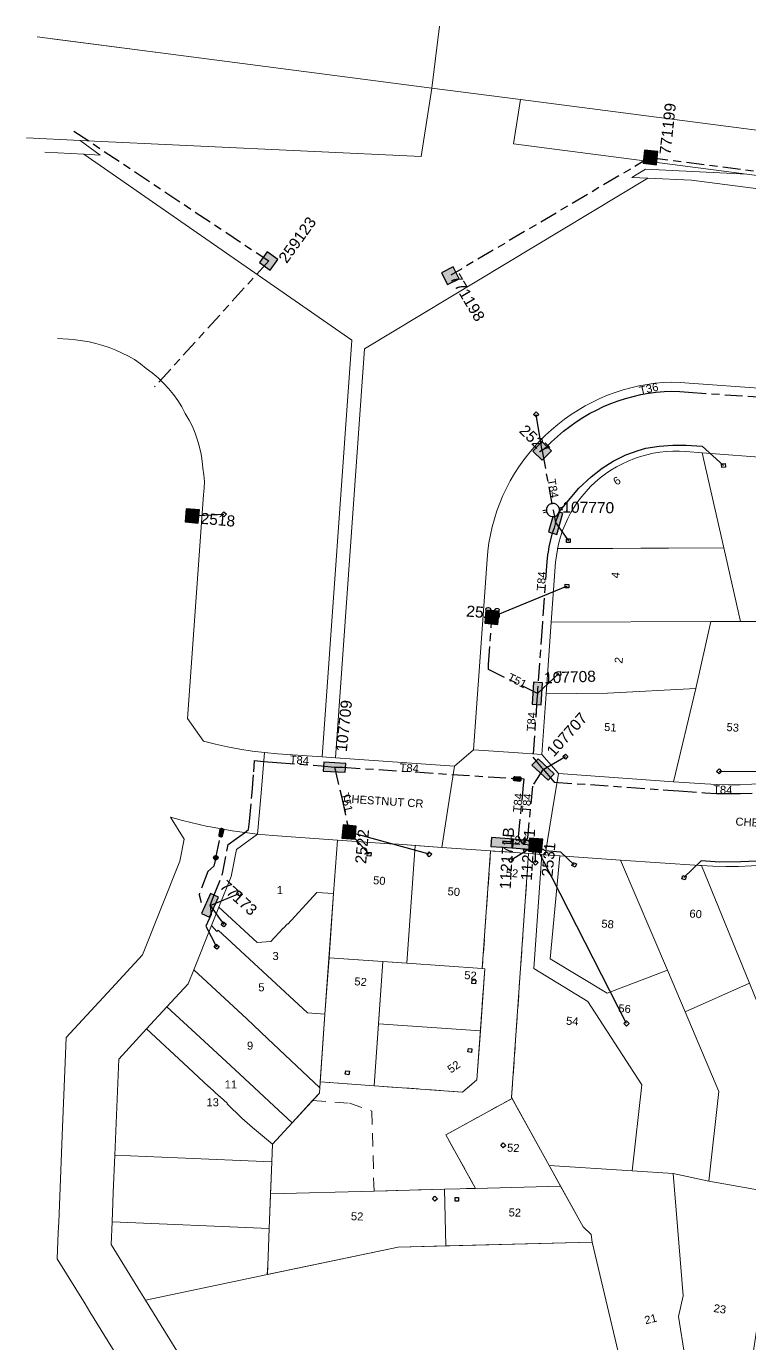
# Model space of a CAD drawing. Header units: metres. Extents: x 298214 to 299272, y 6265564 to 6266203.
# Drawn here: x 298271.4 to 298433.9, y 6265907.1 to 6266203.3 of the extents above; entities that cross this region are included whole.
import ezdxf
from ezdxf.enums import TextEntityAlignment as Align

# ---------------------------------------------------------------- set-up
doc = ezdxf.new("R2010")
doc.units = ezdxf.units.M
doc.linetypes.add('Cable Exist UG', pattern=[8.2, 4, -1.2, 1.8, -1.2])
doc.linetypes.add('Dash', pattern=[5, 3, -2])
doc.layers.get('0').update_dxf_attribs({"color": 6})
for name, color, linetype, lineweight in [('Cadastre Easements_SP_EXT', 9, 'Continuous', 5), ('Cadastre Land Parcels_SP_EXT', 9, 'Continuous', 5), ('Cadastre Roads_SP_EXT', 9, 'Continuous', 5)]:
    doc.layers.add(name, color=color, linetype=linetype, lineweight=lineweight)
for name, color, linetype in [('Equip_LV_EXT', 7, 'Continuous'), ('Mains_LV_EXT', 7, 'Continuous'), ('Mains_SL_EXT', 7, 'Continuous'), ('Notes_SL_MISC', 7, 'Continuous'), ('Services_SP_EXT', 7, 'Continuous'), ('SupportsUG_SP_LV_EXT', 7, 'Continuous'), ('SupportsUG_SP_LV_SL_EXT', 7, 'Continuous')]:
    doc.layers.add(name, color=color, linetype=linetype)
doc.styles.add('COLUMN_LABEL', font='arial.ttf')
doc.styles.add('iecARIAL', font='arial.ttf', dxfattribs={"height": 2})
doc.styles.add('POLE_LABEL', font='arial.ttf')
doc.styles.get("Standard").update_dxf_attribs({"font": 'arial.ttf'})

# ---------------------------------------------------------------- blocks, each defined once
blk = doc.blocks.new('COLUMN_EXT')
blk.add_hatch(color=256).paths.add_polyline_path([(-1.49, 1.48), (-1.49, -1.49), (1.48, -1.49), (1.48, 1.48)])
blk.add_lwpolyline([(-1.49, -1.49), (1.48, -1.49), (1.48, 1.48), (-1.49, 1.48)], close=True)
for tag, height, style, flags, p in [('ASSET_NUM', 2.5, 'COLUMN_LABEL', 8, (2, 2)), ('STRUCTURE_PLANT_NUMBER', 0.2, 'POLE_LABEL', 9, (1.81, 0.03)), ('STREET_CODE', 0.2, 'COLUMN_LABEL', 9, (1.81, -0.2))]:
    blk.add_attdef(tag, text='', height=height, dxfattribs=dict(style=style, flags=flags)).set_placement(p, align=Align.MIDDLE_LEFT)
at = {"flags": 1}
blk.add_attdef('Z', (1.81, -2.35), '', height=0.2, dxfattribs=at)
at = {"flags": 9}
for tag, p in [('COLUMN_TYPE', (1.81, -0.4)), ('OWNED_BY', (1.81, -0.6)), ('STATE', (1.81, -0.8)), ('USAGE', (1.81, -1)), ('STREETNAME', (1.81, -1.6)), ('SUBURB', (1.81, -1.8)), ('LEGEND', (1.81, -1.2)), ('LOCATION', (1.81, -1.4)), ('NOTES', (1.81, -2))]:
    blk.add_attdef(tag, text='', height=0.2, dxfattribs=at).set_placement(p, align=Align.MIDDLE_LEFT)
blk = doc.blocks.new('PILLAR_EXT')
blk.add_hatch(color=256).paths.add_polyline_path([(-2.475, 0.99), (-2.475, -0.99), (2.475, -0.99), (2.475, 0.99)])
blk.add_lwpolyline([(-2.475, -0.99), (2.475, -0.99), (2.475, 0.99), (-2.475, 0.99)], close=True)
at = {"style": 'iecARIAL', "flags": 8}
blk.add_attdef('ASSET_NUM', (1.5, 3.5), '', height=2.5, dxfattribs=at)
for tag, p, flags in [('OWNED_BY', (0, -0.2), 9), ('STATE', (0, -0.4), 9), ('SUPPORT_TYPE', (0, -0.6), 9), ('STREETNAME', (0, -1.8), 9), ('SUBURB', (0, -2), 1), ('USAGE', (0, -0.8), 9), ('LEGEND', (0, -1), 9), ('LOCATION', (0, -1.2), 9), ('NOTES', (0, -1.4), 9), ('PARENT', (0, -1.6), 9)]:
    blk.add_attdef(tag, p, '', height=0.2, dxfattribs=dict(flags=flags))
blk = doc.blocks.new('CCP_EXT')
blk.add_wipeout([(0, 0.57), (0.57, 0), (0, -0.57), (-0.57, 0)])
blk.add_lwpolyline([(-0.57, 0), (0, 0.57), (0.57, 0), (0, -0.57), (-0.57, 0)])
at = {"flags": 1}
blk.add_attdef('Z', (0, 0), '', height=0.2, dxfattribs=at)
at = {"flags": 9}
for tag, p in [('CCP_TYPE', (0, 0)), ('CONSTRUCTED_VOLTAGE', (0, -0.2)), ('OPERATING_VOLTAGE', (0, -0.6)), ('ORIENTATION', (0, -0.8)), ('OWNED_BY', (0, -1)), ('STATE', (0, -1.8)), ('NO_PHASES', (0, -0.4)), ('USAGE', (0, -1.2)), ('LEGEND', (0, -1.4)), ('LIFE_SUPPORT', (0, -1.6)), ('NOTES', (0, -2))]:
    blk.add_attdef(tag, text='', height=0.2, dxfattribs=at).set_placement(p, align=Align.MIDDLE_LEFT)
blk = doc.blocks.new('LV_STJ_EXT')
h = blk.add_hatch(color=256)
edge = h.paths.add_edge_path()
edge.add_ellipse((-0.59, 0.13), major_axis=(0.226, 0.226), ratio=1, start_angle=45, end_angle=135)
edge.add_line((-0.91, 0.13), (-0.91, -0.13))
edge.add_ellipse((-0.59, -0.13), major_axis=(0.226, 0.226), ratio=1, start_angle=135, end_angle=225)
edge.add_line((-0.59, -0.45), (0.59, -0.45))
edge.add_ellipse((0.59, -0.13), major_axis=(-0.226, 0.226), ratio=1, start_angle=135, end_angle=225)
edge.add_line((0.91, -0.13), (0.91, 0.13))
edge.add_ellipse((0.59, 0.13), major_axis=(-0.226, 0.226), ratio=1, start_angle=225, end_angle=315)
edge.add_line((0.59, 0.45), (-0.59, 0.45))
blk.add_lwpolyline([(-0.91, 0.13), (-0.91, -0.13, 0.414214), (-0.59, -0.45), (0.59, -0.45, 0.414214), (0.91, -0.13), (0.91, 0.13, 0.414214), (0.59, 0.45), (-0.59, 0.45, 0.414214)], format="xyb", close=True)
at = {"flags": 1}
blk.add_attdef('Z', (0, 0), '', height=0.2, dxfattribs=at)
at = {"flags": 9}
for tag, p in [('ORIENTATION', (0, 0)), ('USAGE', (0, -0.2)), ('LEGEND', (0, -0.4)), ('NOTES', (0, -0.6))]:
    blk.add_attdef(tag, text='', height=0.2, dxfattribs=at).set_placement(p, align=Align.MIDDLE_LEFT)
blk = doc.blocks.new('LV_UG_LINKS_OPEN_EXT')
for p, q in [((-0.25, 1.47), (-0.25, 2.22)), ((0.25, 1.47), (0.25, 2.22)), ((-0.25, -1.47), (-0.25, -2.22)), ((0.25, -1.47), (0.25, -2.22))]:
    blk.add_line(p, q)
at = {"flags": 9}
for tag, p in [('ACTUAL_STATUS', (0, 0)), ('CONSTRUCTED_VOLTAGE', (0, -0.2)), ('OPERATING_VOLTAGE', (0, -0.6)), ('ORIENTATION', (0, -0.8)), ('STATE', (0, -1)), ('SWITCH_TYPE', (0, -1.2)), ('NO_PHASES', (0, -0.4)), ('USAGE', (0, -1.4)), ('NOTES', (0, -1.6))]:
    blk.add_attdef(tag, text='', height=0.2, dxfattribs=at).set_placement(p, align=Align.MIDDLE_LEFT)
at = {"flags": 1}
blk.add_attdef('Z', (0, 0), '', height=0.2, dxfattribs=at)
blk.add_wipeout([(-0.25, 1.47), (-0.43, 1.43), (-0.61, 1.36), (-0.77, 1.28), (-0.93, 1.17), (-1.07, 1.05), (-1.19, 0.9), (-1.29, 0.75), (-1.38, 0.58), (-1.44, 0.4), (-1.48, 0.22), (-1.49, 0.03), (-1.49, -0.16), (-1.45, -0.34), (-1.4, -0.52), (-1.32, -0.69), (-1.23, -0.85), (-1.11, -1), (-0.98, -1.13), (-0.83, -1.24), (-0.66, -1.34), (-0.49, -1.41), (-0.31, -1.46), (-0.13, -1.49), (0.06, -1.49), (0.25, -1.47), (0.43, -1.43), (0.61, -1.36), (0.77, -1.28), (0.93, -1.17), (1.07, -1.05), (1.19, -0.9), (1.29, -0.75), (1.38, -0.58), (1.44, -0.4), (1.48, -0.22), (1.49, -0.03), (1.49, 0.16), (1.45, 0.34), (1.4, 0.52), (1.32, 0.69), (1.23, 0.85), (1.11, 1), (0.98, 1.13), (0.83, 1.24), (0.66, 1.34), (0.49, 1.41), (0.31, 1.46), (0.13, 1.49), (-0.06, 1.49)])
blk.add_lwpolyline([(0, -1.49, 1), (0, 1.49, 1)], format="xyb", close=True)
blk = doc.blocks.new('CONNECTOR_NODE_EXT')
h = blk.add_hatch(color=256)
edge = h.paths.add_edge_path()
edge.add_arc((0, 0), 0.5, 0, 360)
blk.add_circle((0, 0), 0.5)
at = {"flags": 1}
blk.add_attdef('Z', (0, 0), '', height=0.2, dxfattribs=at)
at = {"flags": 9}
for tag, p in [('CONNECTOR_TYPE', (0, 0)), ('CONSTRUCTED_VOLTAGE', (0, -0.2)), ('OPERATING_VOLTAGE', (0, -0.6)), ('ORIENTATION', (0, -0.8)), ('SUBTYPE', (0, -1)), ('NO_PHASES', (0, -0.4)), ('USAGE', (0, -1.2)), ('NOTES', (0, -1.4))]:
    blk.add_attdef(tag, text='', height=0.2, dxfattribs=at).set_placement(p, align=Align.MIDDLE_LEFT)

msp = doc.modelspace()

# ---------------------------------------------------------------- linework, layer by layer
at = {"layer": 'Cadastre Land Parcels_SP_EXT', "linetype": 'Continuous'}
for points in [[(298271.36, 6266178.23), (298283.42, 6266177.67), (298360.05, 6266174.09), (298362.44, 6266189.44), (298305.56, 6266196.82), (298277.15, 6266200.5)], [(298273.79, 6266200.94), (298305.56, 6266196.82), (298362.44, 6266189.44), (298364.21, 6266203.33)], [(298363.9, 6266200.96), (298362.44, 6266189.44), (298382.38, 6266186.85), (299033.66, 6266102.27), (299053.72, 6266099.67), (299055.54, 6266111.67), (299057.4, 6266123.95), (299066.91, 6266122.7)], [(298278.32, 6266133.13), (298280.79, 6266132.96), (298282.38, 6266132.83), (298283.94, 6266132.63), (298285.48, 6266132.36), (298287, 6266132.01), (298288.51, 6266131.58), (298289.99, 6266131.08), (298291.45, 6266130.51), (298292.88, 6266129.87), (298294.27, 6266129.17), (298295.63, 6266128.39), (298296.98, 6266127.42), (298298.27, 6266126.38), (298299.65, 6266125.39), (298300.97, 6266124.33), (298302.18, 6266123.13), (298303.32, 6266121.88), (298304.4, 6266120.57), (298305.42, 6266119.21), (298306.28, 6266117.75), (298307.07, 6266116.24), (298307.91, 6266114.81), (298308.69, 6266113.34), (298309.29, 6266111.83), (298309.82, 6266110.29), (298310.27, 6266108.72), (298310.65, 6266107.14), (298310.87, 6266105.56), (298311.01, 6266103.97), (298311.22, 6266102.48), (298311.35, 6266100.98), (298311.28, 6266099.49), (298311.14, 6266097.99), (298307.57, 6266047.71), (298311.14, 6266042.59), (298313.85, 6266041.9), (298316.58, 6266041.31), (298319.33, 6266040.8), (298322.09, 6266040.37), (298324.86, 6266040.04), (298327.81, 6266039.79), (298337.82, 6266039.09), (298344.48, 6266132.73), (298284.3, 6266174.61), (298275.49, 6266175.03)], [(298649.72, 6266138.99), (298420.83, 6266168.71), (298411.02, 6266169.16), (298347.33, 6266130.85), (298340.82, 6266038.87), (298367.56, 6266036.98), (298371.84, 6266040.69), (298374.86, 6266083.47), (298375.06, 6266085.33), (298375.3, 6266087.17), (298375.63, 6266088.99), (298376.04, 6266090.8), (298376.52, 6266092.6), (298377.09, 6266094.37), (298377.73, 6266096.11), (298378.44, 6266097.82), (298379.23, 6266099.5), (298380.09, 6266101.14), (298381.03, 6266102.75), (298382.03, 6266104.31), (298383.1, 6266105.83), (298384.23, 6266107.3), (298385.43, 6266108.72), (298386.69, 6266110.08), (298388.01, 6266111.39), (298389.38, 6266112.64), (298390.79, 6266113.84), (298392.25, 6266114.98), (298393.76, 6266116.05), (298395.31, 6266117.05), (298396.91, 6266117.99), (298398.54, 6266118.85), (298400.22, 6266119.65), (298401.92, 6266120.37), (298403.66, 6266121.01), (298405.42, 6266121.58), (298407.2, 6266122.07), (298409, 6266122.48), (298410.82, 6266122.81), (298412.66, 6266123.07), (298414.5, 6266123.24), (298416.35, 6266123.33), (298418.32, 6266123.26), (298420.27, 6266123.07), (298487.13, 6266118.33)], [(298407.43, 6265892.36), (298398.48, 6265929.97), (298354.93, 6265928.82), (298325.51, 6265922.66), (298298.14, 6265916.91), (298305.17, 6265905.49)]]:
    msp.add_lwpolyline(points, dxfattribs=at)
for points in [[(298340.82, 6266038.87), (298347.33, 6266130.85), (298411.02, 6266169.16), (298407.42, 6266169.33), (298410.51, 6266171.19), (298433.21, 6266170.12), (298380.83, 6266176.93), (298382.38, 6266186.85), (298362.44, 6266189.44), (298360.05, 6266174.09), (298283.42, 6266177.67), (298287.95, 6266174.38), (298284.3, 6266174.61), (298344.48, 6266132.73), (298337.82, 6266039.09), (298340.82, 6266038.87)], [(299033.66, 6266102.27), (298382.38, 6266186.85), (298380.83, 6266176.93), (298433.21, 6266170.12), (298650.79, 6266141.86), (298769.87, 6266126.39), (299032.1, 6266092.34), (299033.66, 6266102.27)], [(298423.21, 6266107.42), (298419.56, 6266107.73), (298418.09, 6266107.8), (298416.61, 6266107.8), (298415.14, 6266107.72), (298413.68, 6266107.56), (298412.23, 6266107.32), (298410.79, 6266107), (298409.37, 6266106.61), (298407.98, 6266106.13), (298406.61, 6266105.59), (298405.27, 6266104.97), (298403.97, 6266104.28), (298402.71, 6266103.52), (298401.5, 6266102.69), (298400.32, 6266101.8), (298399.2, 6266100.84), (298398.13, 6266099.83), (298397.12, 6266098.76), (298396.17, 6266097.64), (298395.28, 6266096.46), (298394.45, 6266095.24), (298393.7, 6266093.98), (298393.01, 6266092.68), (298392.39, 6266091.34), (298391.85, 6266089.97), (298391.38, 6266088.58), (298390.99, 6266087.16), (298390.71, 6266085.88), (298428.06, 6266086.06), (298423.21, 6266107.42)], [(298448.13, 6266071.4), (298438.98, 6266106.27), (298423.21, 6266107.42), (298428.06, 6266086.06), (298431.82, 6266069.52), (298437.05, 6266069.54), (298448.13, 6266071.4)], [(298428.06, 6266086.06), (298390.71, 6266085.89), (298390.67, 6266085.72), (298390.45, 6266084.29), (298390.28, 6266082.83), (298389.31, 6266069.36), (298425.19, 6266069.49), (298431.82, 6266069.52), (298428.06, 6266086.06)], [(298421.77, 6266054.48), (298425.19, 6266069.49), (298389.31, 6266069.36), (298388.17, 6266053.25), (298401.93, 6266053.39), (298421.77, 6266054.48)], [(298434.33, 6266032.91), (298436.77, 6266033.09), (298437.05, 6266069.54), (298431.82, 6266069.52), (298425.19, 6266069.49), (298421.77, 6266054.48), (298416.77, 6266033.49), (298423.84, 6266032.99), (298426.48, 6266032.84), (298429.1, 6266032.78), (298431.72, 6266032.8), (298434.33, 6266032.91)], [(298421.78, 6266054.48), (298401.93, 6266053.39), (298388.17, 6266053.25), (298387.2, 6266039.6), (298390.91, 6266035.32), (298416.77, 6266033.49), (298421.78, 6266054.48)], [(298341.24, 6266020.34), (298326.74, 6266021.37), (298323.29, 6266021.67), (298318.54, 6266018.23), (298317.36, 6266012.19), (298314.6, 6266005.31), (298323.22, 6265997.36), (298326.25, 6265997.54), (298329.09, 6266000.59), (298329.13, 6266000.55), (298330.02, 6266001.53), (298330.07, 6266001.49), (298336.59, 6266008.56), (298340.38, 6266008.34), (298341.24, 6266020.34)], [(298358.7, 6266019.14), (298354.98, 6266019.41), (298352.98, 6266019.55), (298341.24, 6266020.34), (298340.38, 6266008.34), (298339.36, 6265993.89), (298356.83, 6265992.65), (298358.7, 6266019.14)], [(298384.2, 6266017.33), (298375.67, 6266017.93), (298373.8, 6265991.46), (298374.36, 6265991.43), (298372.6, 6265966.49), (298369.39, 6265963.7), (298349.49, 6265965.11), (298337.37, 6265965.97), (298337.27, 6265964.64), (298337.19, 6265963.48), (298335.66, 6265961.8), (298331.08, 6265956.79), (298326.69, 6265951.98), (298326.53, 6265948), (298326.24, 6265940.83), (298349.47, 6265941.44), (298365.28, 6265941.85), (298372.27, 6265942.04), (298365.63, 6265954.08), (298380.5, 6265962.29), (298380.39, 6265962.47), (298384.2, 6266017.33)], [(298375.67, 6266017.93), (298364.7, 6266018.7), (298358.7, 6266019.14), (298356.83, 6265992.65), (298373.8, 6265991.46), (298375.67, 6266017.93)], [(298380.39, 6265962.47), (298388.82, 6265947.22), (298407.45, 6265945.99), (298409.64, 6265965.3), (298397.5, 6265984.1), (298385.41, 6265991.45), (298387.19, 6266017.12), (298384.2, 6266017.33), (298380.39, 6265962.47)], [(298385.41, 6265991.45), (298397.5, 6265984.1), (298409.64, 6265965.3), (298407.45, 6265945.99), (298416.69, 6265945.38), (298424.69, 6265943.67), (298426.98, 6265963.84), (298419.39, 6265981.71), (298415.39, 6265991.13), (298401.89, 6265985.96), (298389.06, 6265993.68), (298391.24, 6266016.84), (298387.96, 6266017.06), (298387.19, 6266017.12), (298385.41, 6265991.45)], [(298389.06, 6265993.68), (298401.89, 6265985.96), (298415.39, 6265991.13), (298404.89, 6266015.88), (298391.24, 6266016.84), (298389.06, 6265993.68)], [(298404.89, 6266015.88), (298415.39, 6265991.13), (298419.39, 6265981.71), (298433.86, 6265988.2), (298423.04, 6266014.62), (298422.75, 6266014.63), (298422.69, 6266014.64), (298404.89, 6266015.88)], [(298423.04, 6266014.62), (298433.86, 6265988.2), (298435.82, 6265983.4), (298450.43, 6265990.05), (298440.07, 6266014.98), (298437.19, 6266014.73), (298434.29, 6266014.55), (298431.39, 6266014.45), (298428.49, 6266014.43), (298425.59, 6266014.49), (298423.04, 6266014.62)], [(298340.38, 6266008.34), (298336.59, 6266008.56), (298330.07, 6266001.49), (298330.02, 6266001.53), (298329.13, 6266000.55), (298329.09, 6266000.59), (298326.25, 6265997.54), (298323.22, 6265997.36), (298314.6, 6266005.31), (298312.93, 6266001.13), (298314.19, 6265999.84), (298314.47, 6266000.14), (298327.48, 6265988.05), (298334.52, 6265981.53), (298338.45, 6265981.22), (298340.38, 6266008.34)], [(298338.45, 6265981.22), (298334.52, 6265981.53), (298327.48, 6265988.05), (298314.47, 6266000.14), (298314.19, 6265999.84), (298312.93, 6266001.13), (298308.95, 6265991.19), (298320.87, 6265980.15), (298325.57, 6265975.75), (298337.27, 6265964.64), (298338.45, 6265981.22)], [(298351.46, 6265993.04), (298339.36, 6265993.89), (298338.45, 6265981.22), (298337.37, 6265965.97), (298349.49, 6265965.11), (298351.46, 6265993.04)], [(298337.27, 6265964.64), (298325.57, 6265975.75), (298320.87, 6265980.15), (298308.95, 6265991.19), (298307.68, 6265988.04), (298302.95, 6265982.89), (298312.29, 6265974.23), (298319.35, 6265967.69), (298326.95, 6265960.63), (298331.08, 6265956.79), (298337.19, 6265963.48), (298337.27, 6265964.64)], [(298374.36, 6265991.43), (298373.8, 6265991.46), (298356.83, 6265992.65), (298351.46, 6265993.04), (298350.48, 6265979.08), (298373.37, 6265977.47), (298374.36, 6265991.43)], [(298419.39, 6265981.71), (298426.98, 6265963.84), (298424.69, 6265943.67), (298436.08, 6265941.64), (298441.02, 6265940.23), (298446.93, 6265954.61), (298482.27, 6265972.89), (298486.6, 6265977), (298485.94, 6265977.67), (298484.88, 6265978.82), (298480.67, 6265975.2), (298463.29, 6265966.21), (298451.5, 6265959.68), (298449.44, 6265960.49), (298435.82, 6265983.4), (298433.86, 6265988.2), (298419.39, 6265981.71)], [(298331.08, 6265956.79), (298326.95, 6265960.63), (298319.35, 6265967.69), (298312.29, 6265974.23), (298302.95, 6265982.89), (298298.34, 6265977.89), (298307.68, 6265969.19), (298312.37, 6265964.87), (298312.41, 6265964.91), (298314.77, 6265962.69), (298314.81, 6265962.74), (298316.57, 6265961.11), (298316.5, 6265961.04), (298319.77, 6265957.83), (298322.2, 6265955.77), (298326.69, 6265951.98), (298331.08, 6265956.79)], [(298372.6, 6265966.49), (298373.37, 6265977.47), (298350.48, 6265979.08), (298349.49, 6265965.11), (298369.39, 6265963.7), (298372.6, 6265966.49)], [(298326.69, 6265951.98), (298322.2, 6265955.77), (298319.77, 6265957.83), (298316.5, 6265961.04), (298316.57, 6265961.11), (298314.81, 6265962.74), (298314.77, 6265962.69), (298312.41, 6265964.91), (298312.37, 6265964.87), (298307.68, 6265969.19), (298298.34, 6265977.89), (298292.1, 6265971.11), (298291.23, 6265949.55), (298305.33, 6265948.93), (298326.53, 6265948), (298326.69, 6265951.98)], [(298391.4, 6265942.55), (298388.82, 6265947.22), (298380.5, 6265962.29), (298365.63, 6265954.08), (298372.27, 6265942.04), (298391.4, 6265942.55)], [(298326.53, 6265948), (298305.33, 6265948.93), (298291.23, 6265949.55), (298290.89, 6265941.11), (298290.8, 6265938.79), (298290.63, 6265934.56), (298325.92, 6265933.01), (298326.53, 6265948)], [(298388.82, 6265947.22), (298396.46, 6265933.38), (298398.25, 6265931.64), (298398.48, 6265929.97), (298407.43, 6265892.36), (298408.74, 6265893.13), (298410.08, 6265893.83), (298411.47, 6265894.45), (298412.88, 6265895), (298414.33, 6265895.46), (298415.8, 6265895.84), (298417.29, 6265896.13), (298418.79, 6265896.34), (298420.3, 6265896.46), (298419.34, 6265904.26), (298417.89, 6265913.26), (298418.92, 6265917.88), (298416.69, 6265945.38), (298407.45, 6265945.99), (298388.82, 6265947.22)], [(298416.69, 6265945.38), (298418.92, 6265917.88), (298417.89, 6265913.26), (298419.34, 6265904.26), (298420.3, 6265896.46), (298421.68, 6265896.5), (298423.05, 6265896.46), (298424.43, 6265896.35), (298425.79, 6265896.18), (298433.18, 6265895.02), (298436.42, 6265916.57), (298441.02, 6265940.23), (298436.08, 6265941.64), (298424.69, 6265943.67), (298416.69, 6265945.38)], [(298354.93, 6265928.82), (298365.62, 6265929.1), (298365.28, 6265941.85), (298349.47, 6265941.44), (298326.24, 6265940.83), (298325.92, 6265933.01), (298325.59, 6265924.71), (298325.5, 6265922.65), (298354.93, 6265928.82)], [(298398.48, 6265929.97), (298398.25, 6265931.64), (298396.46, 6265933.38), (298391.4, 6265942.55), (298372.27, 6265942.04), (298365.28, 6265941.85), (298365.62, 6265929.1), (298398.48, 6265929.97)], [(298325.92, 6265933.01), (298290.63, 6265934.56), (298290.42, 6265929.41), (298297.03, 6265918.7), (298298.14, 6265916.91), (298325.51, 6265922.66), (298325.59, 6265924.7), (298325.92, 6265933.01)]]:
    msp.add_lwpolyline(points, close=True, dxfattribs=at)
at = {"layer": 'Mains_LV_EXT', "linetype": 'Cable Exist UG'}
for points in [[(298386.17, 6266053.32), (298375.16, 6266058.72), (298375.22, 6266059.87), (298375.22, 6266059.87), (298375.98, 6266070.45)], [(298386.17, 6266053.32), (298386.08, 6266051.96), (298386.08, 6266051.96), (298385.16, 6266038.97), (298387.05, 6266036.77), (298387.45, 6266036.3)], [(298340.6, 6266036.74), (298342.38, 6266036.75), (298342.38, 6266036.75), (298381.69, 6266034.16)], [(298340.6, 6266036.74), (298342.23, 6266029.87), (298342.23, 6266029.87), (298343.89, 6266022.16)], [(298387.45, 6266036.3), (298385.07, 6266032.48), (298385.07, 6266032.48), (298383.93, 6266020.89), (298382.98, 6266019.41)], [(298382.89, 6266019.42), (298381.94, 6266021.09), (298381.94, 6266021.09), (298383.08, 6266032.68), (298383.24, 6266034.02), (298381.81, 6266034.12)], [(298313.92, 6266016.39), (298315.16, 6266022.04)], [(298378.24, 6266019.75), (298382.98, 6266019.41)], [(298383.01, 6266019.41), (298385.77, 6266019.22)], [(298313.92, 6266016.39), (298313.5, 6266014.48), (298312.14, 6266013.26), (298310.16, 6266008.08), (298310.63, 6266006.34)]]:
    msp.add_lwpolyline(points, dxfattribs=at)
at = {"layer": 'Mains_SL_EXT', "linetype": 'Cable Exist UG'}
for points in [[(298282.03, 6266179.77), (298325.82, 6266150.57)], [(298325.82, 6266150.57), (298300.18, 6266122.29)]]:
    msp.add_lwpolyline(points, dxfattribs=at)
at = {"layer": 'Notes_SL_MISC', "linetype": 'Cable Exist UG'}
for points in [[(298411.55, 6266173.88), (298366.71, 6266147.36)], [(298411.55, 6266173.83), (298449.02, 6266169.02)]]:
    msp.add_lwpolyline(points, dxfattribs=at)

# ---------------------------------------------------------------- block references
at = {"layer": 'Equip_LV_EXT'}
for p, rotation in [((298381.67, 6266034.13), 356.1870922804661), ((298315.16, 6266022.04), 76.55780207424446)]:
    msp.add_blockref('LV_STJ_EXT', p, dxfattribs=dict(at, rotation=rotation))
msp.add_blockref('CONNECTOR_NODE_EXT', (298313.92, 6266016.39), dxfattribs=at)
at = {"layer": 'SupportsUG_SP_LV_EXT'}
ref = msp.add_blockref('PILLAR_EXT', (298390.28, 6266091.75), dxfattribs=dict(at, rotation=254.183506263986))
ref.add_attrib('ASSET_NUM', '107770', dxfattribs={"layer": '0', "height": 2.5, "rotation": 359.1431, "style": 'iecARIAL'}).set_placement((298391.78, 6266095.25), align=Align.MIDDLE_LEFT)
ref = msp.add_blockref('PILLAR_EXT', (298386.17, 6266053.32), dxfattribs=dict(at, rotation=266.5840157468955))
ref.add_attrib('ASSET_NUM', '107708', dxfattribs={"layer": '0', "height": 2.5, "rotation": 2.0699, "style": 'iecARIAL'}).set_placement((298387.67, 6266056.82), align=Align.MIDDLE_LEFT)
ref = msp.add_blockref('PILLAR_EXT', (298340.6, 6266036.74), dxfattribs=dict(at, rotation=356.885611078868))
ref.add_attrib('ASSET_NUM', '107709', dxfattribs={"layer": '0', "height": 2.5, "rotation": 83.9977, "style": 'iecARIAL'}).set_placement((298342.1, 6266040.24), align=Align.MIDDLE_LEFT)
ref = msp.add_blockref('PILLAR_EXT', (298387.45, 6266036.24), dxfattribs=dict(at, rotation=316.7414955946194))
ref.add_attrib('ASSET_NUM', '107707', dxfattribs={"layer": '0', "height": 2.5, "rotation": 48.5229, "style": 'iecARIAL'}).set_placement((298388.95, 6266039.74), align=Align.MIDDLE_LEFT)
ref = msp.add_blockref('PILLAR_EXT', (298378.24, 6266019.75), dxfattribs=dict(at, rotation=355.9769366078682))
ref.add_attrib('ASSET_NUM', '112171B', dxfattribs={"layer": '0', "height": 2.5, "rotation": 86.6726, "style": 'iecARIAL'}).set_placement((298379.74, 6266023.25), align=Align.MIDDLE_RIGHT)
ref = msp.add_blockref('PILLAR_EXT', (298382.95, 6266019.41), dxfattribs=dict(at, rotation=356.0164469406466))
ref.add_attrib('ASSET_NUM', '112171', dxfattribs={"layer": '0', "height": 2.5, "rotation": 86.2156, "style": 'iecARIAL'}).set_placement((298384.45, 6266022.91), align=Align.MIDDLE_RIGHT)
ref = msp.add_blockref('PILLAR_EXT', (298312.62, 6266005.68), dxfattribs=dict(at, rotation=66.05157502518071))
ref.add_attrib('ASSET_NUM', '77173', dxfattribs={"layer": '0', "height": 2.5, "rotation": 317.6189, "style": 'iecARIAL'}).set_placement((298314.12, 6266009.18), align=Align.BOTTOM_LEFT)
at = {"layer": 'SupportsUG_SP_LV_SL_EXT'}
ref = msp.add_blockref('COLUMN_EXT', (298411.59, 6266173.87), dxfattribs=dict(at, rotation=83.69959496625661))
ref.add_attrib('ASSET_NUM', '771199', dxfattribs={"layer": '0', "height": 2.5, "rotation": 83.6996, "style": 'COLUMN_LABEL'}).set_placement((298413.59, 6266174.62), align=Align.TOP_LEFT)
ref = msp.add_blockref('COLUMN_EXT', (298325.82, 6266150.57), dxfattribs=dict(at, rotation=324.0680432265516))
ref.add_attrib('ASSET_NUM', '259123', dxfattribs={"layer": '0', "height": 2.5, "rotation": 54.3299, "style": 'COLUMN_LABEL'}).set_placement((298327.82, 6266151.32), align=Align.TOP_LEFT)
ref = msp.add_blockref('COLUMN_EXT', (298366.61, 6266147.25), dxfattribs=dict(at, rotation=116.5650511472483))
ref.add_attrib('ASSET_NUM', '771198', dxfattribs={"layer": '0', "height": 2.5, "rotation": 300.556, "style": 'COLUMN_LABEL'}).set_placement((298368.61, 6266148), align=Align.TOP_LEFT)
ref = msp.add_blockref('COLUMN_EXT', (298387.24, 6266107.85), dxfattribs=dict(at, rotation=226.0297988130857))
ref.add_attrib('ASSET_NUM', '2527', dxfattribs={"layer": '0', "height": 2.5, "rotation": 316.066, "style": 'COLUMN_LABEL'}).set_placement((298389.24, 6266108.6), align=Align.TOP_RIGHT)
ref = msp.add_blockref('COLUMN_EXT', (298308.64, 6266093.24), dxfattribs=dict(at, rotation=84.91416414838987))
ref.add_attrib('ASSET_NUM', '2518', dxfattribs={"layer": '0', "height": 2.5, "rotation": 354.8776, "style": 'COLUMN_LABEL'}).set_placement((298310.64, 6266093.99), align=Align.TOP_LEFT)
ref = msp.add_blockref('COLUMN_EXT', (298375.98, 6266070.45), dxfattribs=dict(at, rotation=264.8409139193001))
ref.add_attrib('ASSET_NUM', '2526', dxfattribs={"layer": '0', "height": 2.5, "rotation": 354.8771, "style": 'COLUMN_LABEL'}).set_placement((298377.98, 6266071.2), align=Align.MIDDLE_RIGHT)
ref = msp.add_blockref('COLUMN_EXT', (298343.89, 6266022.16), dxfattribs=dict(at, rotation=354.8374229016668))
ref.add_attrib('ASSET_NUM', '2522', dxfattribs={"layer": '0', "height": 2.5, "rotation": 84.8736, "style": 'COLUMN_LABEL'}).set_placement((298345.89, 6266022.91), align=Align.TOP_RIGHT)
ref = msp.add_blockref('COLUMN_EXT', (298385.77, 6266019.22), dxfattribs=dict(at, rotation=354.8748379551457))
ref.add_attrib('ASSET_NUM', '2531', dxfattribs={"layer": '0', "height": 2.5, "rotation": 84.9111, "style": 'COLUMN_LABEL'}).set_placement((298387.78, 6266019.97), align=Align.TOP_RIGHT)

# ---------------------------------------------------------------- texts
at = {"layer": 'Cadastre Land Parcels_SP_EXT'}
for s, rotation, p in [('6', 34.7518, (298403.98, 6266100.01)), ('4', 83.6273, (298404.56, 6266079.14)), ('2', 83.7205, (298405.27, 6266059.99)), ('51', 356.0215, (298401.13, 6266044.92)), ('53', 355.5925, (298428.62, 6266044.9)), ('52', 355.6406, (298379.02, 6266012.16)), ('50', 355.7635, (298349.21, 6266010.47)), ('50', 355.6129, (298365.94, 6266007.98)), ('58', 355.6456, (298400.5, 6266000.7)), ('60', 355.6486, (298420.29, 6266002.97)), ('52', 356.4077, (298369.7, 6265989.12)), ('52', 355.5941, (298345, 6265987.73)), ('56', 355.6536, (298404.32, 6265981.66)), ('54', 355.6123, (298392.57, 6265978.87)), ('52', 34.792, (298366.75, 6265967.85)), ('52', 357.7543, (298379.34, 6265950.31)), ('52', 358.9231, (298379.7, 6265935.75)), ('52', 358.2838, (298344.25, 6265934.9)), ('21', 13.8975, (298410.49, 6265911.47)), ('23', 351.5451, (298425.68, 6265914.27))]:
    msp.add_text(s, height=1.8, rotation=rotation, dxfattribs=at).set_placement(p)
for s, p in [('1', (298327.61, 6266008.22)), ('3', (298326.66, 6265993.4)), ('5', (298323.47, 6265986.36)), ('9', (298320.92, 6265973.23)), ('11', (298315.92, 6265964.52)), ('13', (298311.82, 6265960.51))]:
    msp.add_text(s, height=1.8, dxfattribs=at).set_placement(p)
at = {"layer": 'Cadastre Roads_SP_EXT'}
for rotation, p in [(356.253, (298342.54, 6266028.82)), (356.8465, (298430.65, 6266023.66))]:
    msp.add_text('CHESTNUT CR', height=1.8, rotation=rotation, dxfattribs=at).set_placement(p)
at = {"layer": 'Mains_LV_EXT'}
for s, rotation, p in [('T36', 12.859, (298409.3, 6266120.49)), ('T84', 85.8595, (298387.82, 6266076.36)), ('T51', 333.3935, (298379.31, 6266056.38)), ('T84', 85.9541, (298385.57, 6266044.75)), ('T84', 356.0015, (298330.47, 6266037.6)), ('T84', 355.9508, (298355.16, 6266035.83)), ('T84', 356.8292, (298425.62, 6266030.91)), ('T51', 283.3393, (298342.02, 6266030.76)), ('T84', 84.3652, (298382.47, 6266026.51)), ('T84', 84.3907, (298384.47, 6266026.43)), ('T94', 355.9769, (298379.45, 6266019.66))]:
    msp.add_text(s, height=1.8, rotation=rotation, dxfattribs=at).set_placement(p)

# ---------------------------------------------------------------- next in the draw order: block references
at = {"layer": 'Services_SP_EXT'}
for p in [(298385.91, 6266116.06), (298315.76, 6266093.63), (298392.47, 6266039.12), (298427, 6266035.8), (298361.89, 6266017.17), (298385.78, 6266015.31), (298406.2, 6265979.12)]:
    msp.add_blockref('CCP_EXT', p, dxfattribs=at)
for p, rotation in [((298428.01, 6266104.56), 140.4600243558223), ((298393.15, 6266087.68), 314.362561737739), ((298392.84, 6266077.47), 313.3897176470371), ((298391.01, 6266057.82), 316.8744403336952), ((298348.39, 6266017.16), 311.0581357273386), ((298380.27, 6266015.87), 264.2894068956854), ((298394.46, 6266014.82), 21.43500510515648), ((298419.11, 6266011.93), 28.93625792059003), ((298319.17, 6266008.35), 274.624713600818), ((298315.71, 6266001.39), 275.2839730708477), ((298314.11, 6265996.37), 277.9945461311835), ((298371.91, 6265988.48), 219.0938590819757), ((298371.03, 6265973.07), 128.809041214168), ((298343.48, 6265968.03), 36.57303083596068), ((298378.51, 6265951.7), 90.0000000000002), ((298363.16, 6265939.71), 90.0000000000002), ((298368.08, 6265939.6), 44.03443220769785)]:
    msp.add_blockref('CCP_EXT', p, dxfattribs=dict(at, rotation=rotation))

# ---------------------------------------------------------------- next in the draw order: linework, layer by layer
at = {"layer": 'Cadastre Easements_SP_EXT', "linetype": 'Dash'}
msp.add_lwpolyline([(298384.2, 6266017.33), (298375.67, 6266017.93), (298373.8, 6265991.46), (298374.36, 6265991.43), (298372.6, 6265966.49), (298369.39, 6265963.7), (298349.49, 6265965.11), (298337.37, 6265965.97), (298337.27, 6265964.64), (298337.19, 6265963.48), (298335.66, 6265961.8), (298343.94, 6265961.21), (298348.99, 6265959.44), (298349.47, 6265941.44), (298365.28, 6265941.85), (298372.27, 6265942.04), (298365.63, 6265954.08), (298380.5, 6265962.29), (298380.39, 6265962.47), (298384.2, 6266017.33)], close=True, dxfattribs=at)
at = {"layer": 'Cadastre Roads_SP_EXT', "linetype": 'Continuous'}
for points in [[(298487.13, 6266118.33), (298420.27, 6266123.07), (298418.32, 6266123.26), (298416.35, 6266123.33), (298414.5, 6266123.24), (298412.66, 6266123.06), (298410.82, 6266122.81), (298409.01, 6266122.48), (298407.2, 6266122.07), (298405.42, 6266121.58), (298403.65, 6266121.01), (298401.92, 6266120.37), (298400.21, 6266119.65), (298398.54, 6266118.85), (298396.91, 6266117.99), (298395.31, 6266117.05), (298393.76, 6266116.05), (298392.25, 6266114.98), (298390.79, 6266113.84), (298389.38, 6266112.64), (298388.01, 6266111.39), (298386.69, 6266110.08), (298385.43, 6266108.72), (298384.23, 6266107.3), (298383.1, 6266105.83), (298382.03, 6266104.31), (298381.03, 6266102.75), (298380.09, 6266101.14), (298379.23, 6266099.5), (298378.44, 6266097.82), (298377.73, 6266096.11), (298377.09, 6266094.36), (298376.52, 6266092.6), (298376.04, 6266090.8), (298375.63, 6266088.99), (298375.3, 6266087.17), (298375.06, 6266085.32), (298374.86, 6266083.47), (298371.84, 6266040.68), (298380.81, 6266040.05), (298387.2, 6266039.6), (298388.17, 6266053.25), (298389.31, 6266069.36), (298390.28, 6266082.84), (298390.45, 6266084.29), (298390.67, 6266085.72), (298390.71, 6266085.88), (298390.99, 6266087.16), (298391.38, 6266088.58), (298391.85, 6266089.97), (298392.39, 6266091.34), (298393.01, 6266092.68), (298393.7, 6266093.98), (298394.45, 6266095.24), (298395.28, 6266096.46), (298396.17, 6266097.64), (298397.12, 6266098.76), (298398.13, 6266099.83), (298399.2, 6266100.84), (298400.32, 6266101.8), (298401.5, 6266102.69), (298402.71, 6266103.52), (298403.97, 6266104.28), (298405.27, 6266104.97), (298406.61, 6266105.59), (298407.98, 6266106.13), (298409.37, 6266106.61), (298410.79, 6266107), (298412.23, 6266107.32), (298413.68, 6266107.56), (298415.14, 6266107.72), (298416.61, 6266107.8), (298418.09, 6266107.8), (298419.56, 6266107.73), (298423.21, 6266107.42), (298438.98, 6266106.27)], [(298434.33, 6266032.91), (298431.72, 6266032.8), (298429.1, 6266032.78), (298426.48, 6266032.84), (298423.84, 6266032.99), (298416.77, 6266033.49), (298390.91, 6266035.32), (298389.45, 6266026.26), (298387.96, 6266017.06), (298387.96, 6266017.06), (298391.24, 6266016.84), (298404.89, 6266015.88), (298422.69, 6266014.64), (298422.75, 6266014.63), (298423.04, 6266014.62), (298425.59, 6266014.49), (298428.49, 6266014.43), (298431.39, 6266014.45), (298434.29, 6266014.55)], [(298305.17, 6265905.49), (298298.14, 6265916.91), (298297.03, 6265918.7), (298290.42, 6265929.41), (298290.63, 6265934.56), (298290.8, 6265938.79), (298290.89, 6265941.11), (298291.23, 6265949.55), (298292.1, 6265971.11), (298298.34, 6265977.89), (298302.95, 6265982.89), (298307.68, 6265988.04), (298308.95, 6265991.19), (298312.93, 6266001.13), (298314.6, 6266005.31), (298317.36, 6266012.19), (298318.54, 6266018.23), (298323.29, 6266021.67), (298317.63, 6266022.41), (298312.72, 6266023.31), (298312.02, 6266023.44), (298306.47, 6266024.77), (298303.74, 6266025.54), (298306.83, 6266020.56), (298305.86, 6266015.63), (298297.43, 6265994.57), (298290.45, 6265986.98), (298286.72, 6265982.93), (298280.29, 6265976), (298280.07, 6265970.33), (298279.41, 6265953.97), (298278.69, 6265936.3), (298278.62, 6265934.47), (298278.52, 6265932.14), (298278.29, 6265926.24), (298284.54, 6265916.07), (298285.65, 6265914.27), (298293.85, 6265900.97)]]:
    msp.add_lwpolyline(points, dxfattribs=at)
msp.add_lwpolyline([(298337.82, 6266039.09), (298327.81, 6266039.79), (298324.86, 6266040.04), (298324.08, 6266030.91), (298323.29, 6266021.67), (298326.74, 6266021.37), (298341.24, 6266020.34), (298352.98, 6266019.55), (298354.98, 6266019.41), (298364.7, 6266018.7), (298366.14, 6266027.9), (298367.56, 6266036.98), (298340.82, 6266038.87), (298337.82, 6266039.09)], close=True, dxfattribs=at)
at = {"layer": 'Mains_LV_EXT', "linetype": 'Cable Exist UG'}
for points in [[(298387.24, 6266107.85), (298388.75, 6266109.31), (298388.75, 6266109.31), (298389.38, 6266109.94), (298390.7, 6266111.14), (298392.05, 6266112.29), (298393.44, 6266113.37), (298394.88, 6266114.39), (298396.36, 6266115.35), (298397.88, 6266116.24), (298399.44, 6266117.06), (298401.03, 6266117.82), (298402.66, 6266118.51), (298404.31, 6266119.12), (298405.99, 6266119.66), (298407.69, 6266120.13), (298409.41, 6266120.52), (298411.14, 6266120.84), (298412.89, 6266121.08), (298414.64, 6266121.24), (298416.36, 6266121.33), (298418.19, 6266121.26), (298420.1, 6266121.08), (298433.43, 6266120.14), (298435.89, 6266120.06)], [(298312.62, 6266005.68), (298313.38, 6266007.64), (298313.38, 6266007.64), (298315.43, 6266012.76), (298316.73, 6266019.38), (298318.59, 6266020.73), (298320.35, 6266022.01), (298320.35, 6266022.01), (298321.27, 6266022.75), (298321.53, 6266024.56), (298321.53, 6266024.56), (298322.09, 6266031.08), (298322.48, 6266035.7), (298322.64, 6266038.29), (298322.64, 6266038.29), (298324.66, 6266038.05), (298327.65, 6266037.79), (298337.68, 6266037.09), (298340.6, 6266036.74)], [(298387.45, 6266036.3), (298388.31, 6266035.3), (298388.31, 6266035.3), (298389.94, 6266033.4), (298416.71, 6266031.51), (298417.96, 6266031.43), (298417.96, 6266031.43), (298423.77, 6266031.01), (298426.44, 6266030.86), (298429.11, 6266030.8), (298431.79, 6266030.82), (298434.46, 6266030.93)]]:
    msp.add_lwpolyline(points, dxfattribs=at)
at = {"layer": 'Services_SP_EXT'}
for points in [[(298387.24, 6266107.85), (298385.91, 6266116.06)], [(298308.64, 6266093.24), (298315.76, 6266093.63)], [(298392.84, 6266077.47), (298375.98, 6266070.45)], [(298386.17, 6266053.32), (298391.01, 6266057.82)], [(298387.45, 6266036.24), (298392.47, 6266039.12)], [(298427, 6266035.8), (298457.65, 6266035.95)], [(298343.89, 6266022.16), (298348.39, 6266017.16)], [(298361.89, 6266017.17), (298343.89, 6266022.16)], [(298385.77, 6266019.22), (298380.27, 6266015.87)], [(298385.77, 6266019.22), (298387.92, 6266018.01), (298391.34, 6266017.74), (298394.46, 6266014.82)], [(298385.78, 6266015.31), (298385.77, 6266019.22)], [(298406.2, 6265979.12), (298385.77, 6266019.22)], [(298440.72, 6266017.09), (298437.25, 6266015.7), (298431.92, 6266015.5), (298427.2, 6266015.4), (298422.98, 6266015.7), (298419.11, 6266011.93)], [(298312.62, 6266005.68), (298319.17, 6266008.35)], [(298312.62, 6266005.68), (298312.85, 6266003.66), (298311.71, 6266000.97), (298314.11, 6265996.37)], [(298312.62, 6266005.68), (298315.71, 6266001.39)]]:
    msp.add_lwpolyline(points, dxfattribs=at)

# ---------------------------------------------------------------- next in the draw order: block references
at = {"layer": 'Equip_LV_EXT', "rotation": 280.1519954189167}
msp.add_blockref('LV_UG_LINKS_OPEN_EXT', (298389.66, 6266094.57), dxfattribs=at)

# ---------------------------------------------------------------- next in the draw order: linework, layer by layer
at = {"layer": 'Mains_LV_EXT', "linetype": 'Cable Exist UG'}
for points in [[(298387.24, 6266107.85), (298389.7, 6266094.56), (298390.28, 6266091.75)], [(298390.28, 6266091.75), (298389.94, 6266090.57), (298389.94, 6266090.57), (298389.46, 6266089.12), (298389.05, 6266087.59), (298388.76, 6266086.26), (298388.59, 6266085.2), (298388.59, 6266085.2), (298388.48, 6266084.5), (298388.3, 6266082.95), (298387.31, 6266069.36), (298387.24, 6266068.33), (298387.24, 6266068.33), (298386.23, 6266054.15), (298386.17, 6266053.32)]]:
    msp.add_lwpolyline(points, dxfattribs=at)
at = {"layer": 'Services_SP_EXT'}
for points in [[(298390.28, 6266091.75), (298391.28, 6266094.49), (298391.28, 6266094.49), (298395.53, 6266099.51), (298398.25, 6266102.03), (298400.75, 6266103.95), (298403.2, 6266105.55), (298406.05, 6266106.99), (298408.83, 6266107.97), (298410.55, 6266108.5), (298413.51, 6266108.92), (298416.59, 6266109.17), (298419.59, 6266109.13), (298423.21, 6266108.91), (298428.01, 6266104.56)], [(298390.28, 6266091.75), (298393.15, 6266087.68)]]:
    msp.add_lwpolyline(points, dxfattribs=at)

# ---------------------------------------------------------------- next in the draw order: texts
at = {"layer": 'Mains_LV_EXT'}
msp.add_text('T84', height=1.8, rotation=279.5673, dxfattribs=at).set_placement((298388.46, 6266101.42))

doc.saveas('drawing.dxf')
